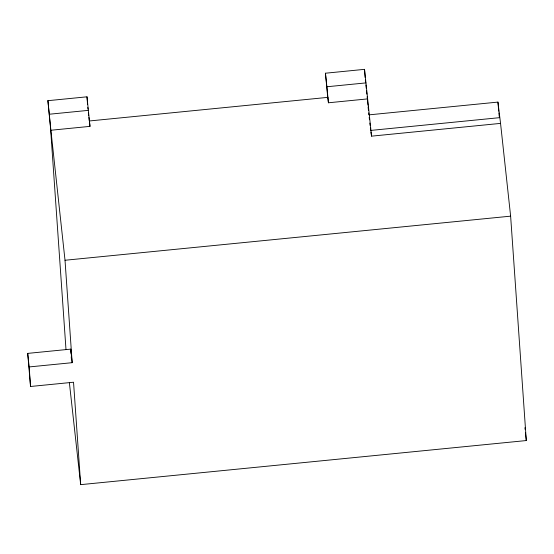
<?xml version="1.0" encoding="UTF-8"?>
<svg xmlns="http://www.w3.org/2000/svg" width="554" height="554" viewBox="0 0 554 554"><rect width="100%" height="100%" fill="white"/><g stroke="black" fill="none" stroke-linecap="round" stroke-linejoin="round"><path stroke-width="0.83" d="M47.907 100.683L86.999 96.812L89.983 126.374L50.892 130.245L47.907 100.683L50.525 127.953L65.974 349.221M327.788 98.003L325.44 73.218L364.532 69.347L371.561 136.152L500.553 123.39L510.629 216.157L526.3 440.555L80.683 484.653L69.382 382.682M49.382 114.221L88.467 110.357M325.44 73.218L326.915 86.756L366 82.892M89.395 120.966L327.836 97.365L328.425 102.781L367.517 98.91M368.943 114.865L497.935 102.095L500.553 123.39M499.632 117.663L370.633 130.432L370.37 127.974M80.683 484.653L73.537 382.225L30.539 386.484L29.168 366.935L72.172 362.683L65.019 260.255L510.629 216.157M30.539 386.484L27.7 353.39L70.697 349.138L72.172 362.683M370.896 132.067L371.561 136.152M524.901 427.695L525.088 429.412M525.462 432.84L526.3 440.555M365.335 80.005L365.612 82.498M365.882 84.991L366.242 88.315M366.513 90.808L366.873 94.132M369.213 117.316L369.476 119.775M369.837 123.057L370.1 125.516M89.478 121.735L89.983 126.374M87.809 107.469L87.989 109.131M88.349 112.455L88.709 115.779M88.889 117.441L89.249 120.765M50.892 130.245L65.019 260.255M27.7 353.39L29.168 366.935M498.718 111.202L497.935 102.095M498.884 112.912L499.202 116.333M367.143 96.625L367.953 105.17M368.112 106.88L368.438 110.301M368.68 112.864L368.839 114.574M326.915 86.756L328.425 102.781M364.532 69.347L365.1 77.525M86.999 96.812L87.511 104.173M70.697 349.138L70.995 353.39M71.231 356.79L71.411 359.338"/></g></svg>
